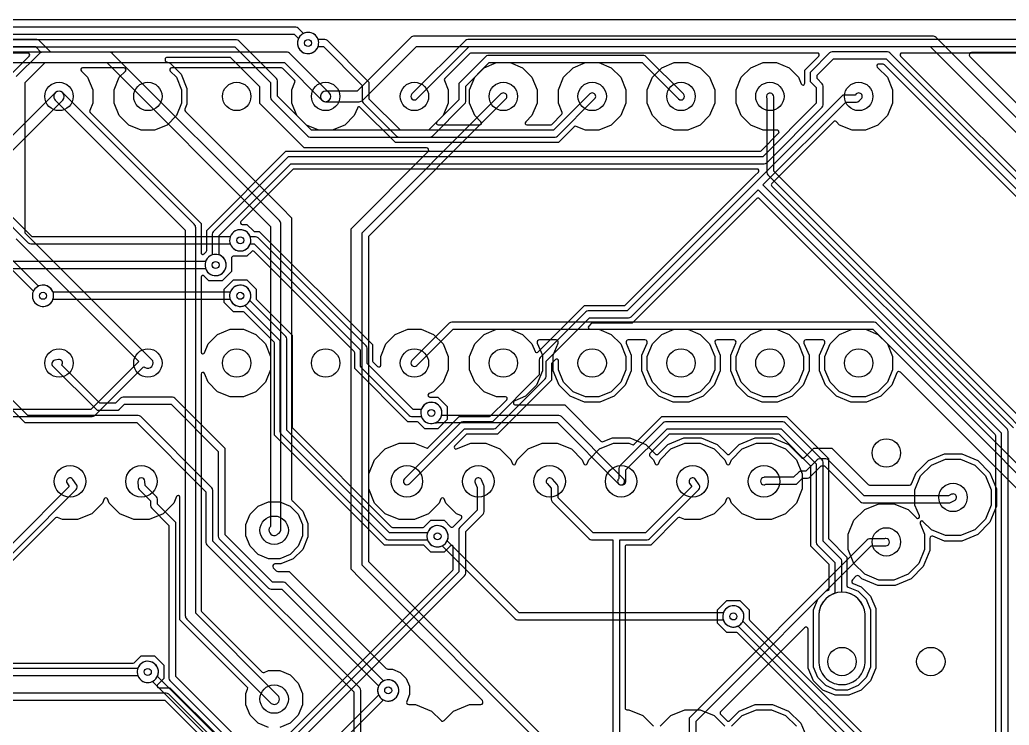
# Model space of a CAD drawing. Header units: millimetres. Extents: x 0 to 70, y 0 to 50.
# Drawn here: x 27.53 to 55.81, y 29.84 to 50 of the extents above; entities that cross this region are included whole.
import ezdxf

# ---------------------------------------------------------------- set-up
doc = ezdxf.new("R2010")
doc.units = ezdxf.units.MM

msp = doc.modelspace()

# ---------------------------------------------------------------- linework, layer by layer
at = {"layer": '16_copper'}
for points in [[(42.832, 46.646, 0.180079), (42.896, 46.674), (43.961, 47.739, 1), (43.819, 47.881), (42.783, 46.845), (38.41, 46.845), (37.519, 47.736), (37.519, 48.167, 0.198912), (37.49, 48.238), (36.321, 49.407, 0.198912), (36.25, 49.436), (36.055, 49.436, 0.951018), (35.473, 49.265), (35.488, 49.22, 0.688872), (36.055, 49.236), (36.209, 49.236), (37.319, 48.126), (37.319, 47.694, 0.198912), (37.348, 47.624), (38.298, 46.674, 0.198912), (38.369, 46.645), (42.825, 46.645)], [(32.768, 43.295, 0.16181), (32.797, 43.309), (32.858, 43.37, 0.198901), (32.873, 43.406), (32.873, 43.978), (35.135, 46.241), (48.682, 46.241, 0.198912), (48.718, 46.255), (49.229, 46.767, 0.617509), (49.162, 46.845), (48.778, 46.845), (48.423, 46.992), (48.152, 47.263), (48.005, 47.618), (48.005, 48.002), (48.152, 48.357), (48.423, 48.628), (48.778, 48.775), (49.162, 48.775), (49.517, 48.628), (49.788, 48.357), (49.867, 48.167, 0.820681), (49.965, 48.186), (49.965, 48.56), (50.369, 48.964, 0.668179), (50.333, 49.051), (40.429, 49.051, 0.198912), (40.393, 49.036), (39.677, 48.32, 0.303346), (39.666, 48.265), (39.775, 48.002), (39.775, 47.618), (39.628, 47.263), (39.449, 47.084, 0.668179), (39.485, 46.997), (40.675, 46.997, 0.668179), (40.711, 47.084), (40.532, 47.263), (40.385, 47.618), (40.385, 48.002), (40.532, 48.357), (40.803, 48.628), (41.158, 48.775), (41.542, 48.775), (41.897, 48.628), (42.168, 48.357), (42.315, 48.002), (42.315, 47.618), (42.168, 47.263), (41.989, 47.084, 0.668179), (42.025, 46.997), (42.699, 46.997, 0.198912), (42.735, 47.012), (43.023, 47.3, 0.303346), (43.034, 47.355), (42.925, 47.618), (42.925, 48.002), (43.072, 48.357), (43.343, 48.628), (43.698, 48.775), (44.082, 48.775), (44.437, 48.628), (44.708, 48.357), (44.855, 48.002), (44.855, 47.618), (44.708, 47.263), (44.437, 46.992), (44.082, 46.845), (43.698, 46.845), (43.435, 46.954, 0.303346), (43.38, 46.943), (43.092, 46.655), (42.929, 46.492), (38.264, 46.492), (37.261, 47.496, 0.534512), (37.178, 47.479), (37.088, 47.263), (36.817, 46.992), (36.462, 46.845), (36.078, 46.845), (35.723, 46.992), (35.452, 47.263), (35.305, 47.618), (35.305, 48.002), (35.393, 48.215, 0.303346), (35.382, 48.27), (35.044, 48.608, 0.198912), (35.008, 48.623), (31.865, 48.623, 0.668179), (31.829, 48.536), (32.008, 48.357), (32.155, 48.002), (32.155, 47.618), (32.008, 47.263), (31.737, 46.992), (31.382, 46.845), (30.998, 46.845), (30.643, 46.992), (30.372, 47.263), (30.225, 47.618), (30.225, 48.002), (30.372, 48.357), (30.551, 48.536, 0.668179), (30.515, 48.623), (29.325, 48.623, 0.668179), (29.289, 48.536), (29.468, 48.357), (29.615, 48.002), (29.615, 47.618), (29.527, 47.405, 0.303346), (29.538, 47.35), (32.518, 44.369), (32.71, 44.177), (32.71, 43.344), (32.712, 43.338), (32.712, 43.331), (32.713, 43.329), (32.713, 43.327), (32.717, 43.321), (32.72, 43.315), (32.721, 43.314), (32.722, 43.312), (32.728, 43.307), (32.732, 43.303), (32.734, 43.302), (32.736, 43.3), (32.742, 43.298), (32.749, 43.295), (32.751, 43.295), (32.753, 43.294), (32.76, 43.294), (32.766, 43.294)], [(34.835, 30.441, 0.586091), (34.906, 30.693), (32.558, 33.041), (32.558, 44.052, 0.198912), (32.514, 44.158), (28.756, 47.916, 1), (28.544, 47.704), (32.258, 43.99), (32.258, 32.979, 0.198912), (32.302, 32.873), (34.694, 30.481), (34.718, 30.462), (34.745, 30.448), (34.774, 30.439), (34.805, 30.437)], [(39.364, 38.468, 1), (39.222, 39.06), (39.176, 39.045, 0.213686), (39.006, 38.864), (38.771, 38.864), (37.454, 40.181), (37.454, 40.612, 0.198912), (37.425, 40.683), (34.34, 43.768, 0.198912), (34.269, 43.798), (34.117, 43.798, 0.951018), (33.535, 43.627), (33.549, 43.581, 0.688872), (34.117, 43.598), (34.227, 43.598), (37.254, 40.571), (37.254, 40.139, 0.198912), (37.284, 40.068), (38.659, 38.693, 0.198912), (38.73, 38.664), (39.006, 38.664), (39.012, 38.648), (39.033, 38.605), (39.061, 38.566), (39.095, 38.533), (39.134, 38.505), (39.176, 38.483), (39.222, 38.468), (39.269, 38.461), (39.316, 38.461)], [(39.54, 34.944, 1), (39.398, 35.536), (39.352, 35.521, 0.213686), (39.182, 35.34), (38.101, 35.34), (35.164, 38.277), (35.164, 40.878, 0.198912), (35.135, 40.949), (34.104, 41.98, 0.951017), (33.571, 42.271), (33.549, 42.228, 0.688871), (33.962, 41.839), (34.964, 40.837), (34.964, 38.235, 0.198912), (34.993, 38.165), (37.988, 35.169, 0.198912), (38.059, 35.14), (39.182, 35.14), (39.188, 35.124), (39.209, 35.081), (39.238, 35.042), (39.271, 35.009), (39.31, 34.981), (39.352, 34.959), (39.398, 34.944), (39.445, 34.937), (39.493, 34.937)], [(51.127, 31.006, 0.357805), (51.69, 31.628), (51.69, 33.013, 0.403513), (51.022, 33.641), (51.022, 34.535, 0.198912), (50.993, 34.606), (50.493, 35.105), (50.493, 37.354, 0.198912), (50.464, 37.425), (49.407, 38.482, 0.198912), (49.336, 38.512), (45.988, 38.512, 0.198912), (45.917, 38.482), (44.684, 37.249, 0.198912), (44.655, 37.178), (44.655, 36.887), (44.639, 36.872), (44.626, 36.851, 0.468085), (44.694, 36.713), (44.719, 36.71, 0.505529), (44.855, 36.826), (44.855, 37.137), (46.03, 38.312), (49.295, 38.312), (50.293, 37.313), (50.293, 35.064, 0.198912), (50.322, 34.993), (50.822, 34.494), (50.822, 33.608, 0.309634), (50.37, 33.013), (50.37, 31.628), (50.376, 31.563), (50.389, 31.499), (50.407, 31.437), (50.432, 31.377), (50.463, 31.32), (50.499, 31.266), (50.54, 31.216), (50.586, 31.17), (50.636, 31.129), (50.69, 31.093), (50.747, 31.062), (50.807, 31.037), (50.869, 31.019), (50.933, 31.006), (50.998, 31), (51.062, 31)], [(52.083, 33.988), (51.681, 34.154), (51.374, 34.461), (51.208, 34.863), (51.208, 35.297), (51.374, 35.699), (51.681, 36.006), (52.083, 36.172), (52.517, 36.172), (52.919, 36.006), (53.159, 35.765, 0.820677), (53.242, 35.821), (53.113, 36.133), (53.113, 36.567), (53.279, 36.969), (53.586, 37.276), (53.988, 37.442), (54.422, 37.442), (54.824, 37.276), (55.131, 36.969), (55.297, 36.567), (55.297, 36.133), (55.131, 35.731), (54.824, 35.424), (54.422, 35.258), (53.988, 35.258), (53.586, 35.424), (53.346, 35.665, 0.820677), (53.263, 35.609), (53.392, 35.297), (53.392, 34.863), (53.226, 34.461), (52.919, 34.154), (52.517, 33.988)], [(53.283, 27.72, 1), (53.141, 28.312), (53.096, 28.297, 0.198914), (52.931, 28.132), (52.926, 28.116), (52.901, 28.116), (48.2, 32.818, 0.951017), (47.667, 33.108), (47.645, 33.066, 0.688871), (48.058, 32.676), (52.789, 27.945, 0.356378), (52.926, 27.916), (52.931, 27.899), (52.953, 27.857), (52.981, 27.818), (53.015, 27.785), (53.053, 27.756), (53.096, 27.735), (53.141, 27.72), (53.189, 27.713), (53.236, 27.713)]]:
    msp.add_lwpolyline(points, format="xyb", close=True, dxfattribs=at)
for points in [[(26.471, 38.664), (29.602, 38.664, 0.198912), (29.672, 38.693), (31.056, 40.077), (31.088, 40.08), (31.108, 40.065, 0.902775), (31.296, 40.296), (27.685, 43.907), (27.685, 48.21), (28.25, 48.775), (35.093, 48.775), (36.164, 47.704, 1), (36.376, 47.916), (35.261, 49.031, 0.198912), (35.155, 49.075), (28.418, 49.075), (28.087, 49.407, 0.198912), (28.016, 49.436), (10.653, 49.436, 0.198912)], [(10.694, 49.236), (27.974, 49.236), (28.142, 49.068, 0.11958), (28.082, 49.031), (27.429, 48.378, 0.198912)], [(54.366, 9.646), (64.002, 19.282), (66.095, 19.282, 0.198912), (66.166, 19.311), (68.371, 21.516, 0.198912), (68.4, 21.587), (68.4, 47.538, 0.198912), (68.371, 47.609), (66.573, 49.407, 0.198912), (66.502, 49.436), (40.336, 49.436, 0.198912), (40.265, 49.407), (38.739, 47.881, 1), (38.881, 47.739), (40.377, 49.236), (66.461, 49.236), (68.2, 47.497), (68.2, 21.628), (66.054, 19.482), (63.961, 19.482, 0.198912), (63.89, 19.453), (54.254, 9.816)], [(27.232, 48.397), (27.799, 48.964, 0.668179), (27.763, 49.051), (10.745, 49.051, 0.198912)], [(57.16, 44.297), (52.402, 49.054, 0.198912), (52.331, 49.084), (50.746, 49.084, 0.198912), (50.675, 49.054), (50.146, 48.526, 0.198912), (50.117, 48.455), (50.117, 48.279, 0.198912), (50.146, 48.208), (50.293, 48.061), (50.293, 47.615), (48.766, 46.088), (35.24, 46.088, 0.198912), (35.169, 46.059), (33.055, 43.945, 0.198912), (33.026, 43.874), (33.026, 43.279, 0.951018), (33.197, 42.697), (33.242, 42.712, 0.688872), (33.226, 43.279), (33.226, 43.832), (35.281, 45.888), (48.807, 45.888, 0.198912), (48.878, 45.917), (50.464, 47.503, 0.198912), (50.493, 47.574), (50.493, 48.103, 0.198912), (50.464, 48.173), (50.317, 48.32), (50.317, 48.414), (50.787, 48.884), (52.29, 48.884), (56.989, 44.185)], [(65, 49.051), (52.744, 49.051, 0.668179), (52.708, 48.964), (57.341, 44.331)], [(56.822, 44.137), (52.242, 48.716, 0.198912), (52.206, 48.731), (52.064, 48.731, 0.613623), (52.057, 48.628), (52.328, 48.357), (52.475, 48.002), (52.475, 47.618), (52.328, 47.263), (52.057, 46.992), (51.702, 46.845), (51.318, 46.845), (50.963, 46.992), (50.866, 47.089, 0.414214), (50.794, 47.089), (49.024, 45.319, 0.414214), (49.024, 45.247), (55.932, 38.34)], [(55.779, 29.425), (55.779, 38.235, 0.198912), (55.75, 38.306), (48.773, 45.283), (51.139, 47.65), (51.45, 47.65, 0.199349), (51.521, 47.68), (51.581, 47.739, 1), (51.439, 47.881), (51.409, 47.85), (51.098, 47.85, 0.198912), (51.027, 47.821), (44.89, 41.683), (43.777, 41.683, 0.198912), (43.706, 41.654), (42.405, 40.353, 0.198912), (42.376, 40.282), (42.376, 39.851), (41.037, 38.512), (40.195, 38.512, 0.198912), (40.125, 38.482), (38.523, 36.881, 1), (38.665, 36.739), (40.237, 38.312), (41.078, 38.312, 0.198912), (41.149, 38.341), (42.547, 39.739, 0.198912), (42.576, 39.809), (42.576, 40.241), (43.818, 41.483), (44.931, 41.483, 0.198912), (45.002, 41.512), (48.631, 45.142), (55.579, 38.194), (55.579, 29.467)], [(35.15, 29.516), (39.906, 34.272, 0.198912), (39.921, 34.308), (39.921, 34.925, 0.668179), (39.834, 34.961), (39.658, 34.784), (39.28, 34.784), (39.092, 34.973, 0.198912), (39.056, 34.988), (37.955, 34.988), (34.811, 38.131), (34.811, 40.753, 0.198912), (34.797, 40.789), (33.944, 41.641, 0.198912), (33.908, 41.656), (33.642, 41.656), (33.375, 41.923), (33.375, 42.301), (33.642, 42.567), (34.019, 42.567), (34.286, 42.301), (34.286, 42.034, 0.198912), (34.301, 41.998), (35.153, 41.146), (35.153, 41.146), (35.316, 40.983), (35.316, 38.361, 0.198912), (35.331, 38.325), (38.149, 35.507, 0.198912), (38.185, 35.492), (39.056, 35.492, 0.198912), (39.092, 35.507), (39.28, 35.696), (39.658, 35.696), (39.841, 35.512, 0.414214), (39.913, 35.512), (40.084, 35.683), (40.084, 35.683), (40.152, 35.752, 0.534526), (40.136, 35.835), (40.016, 35.884), (39.709, 36.191), (39.661, 36.307, 0.668182), (39.568, 36.307), (39.52, 36.191), (39.213, 35.884), (38.811, 35.718), (38.377, 35.718), (37.975, 35.884), (37.668, 36.191), (37.502, 36.593), (37.502, 37.027), (37.668, 37.429), (37.975, 37.736), (38.377, 37.902), (38.811, 37.902), (39.146, 37.763, 0.303346), (39.201, 37.774), (40.091, 38.664), (40.952, 38.664, 0.198912), (40.988, 38.679), (41.448, 39.138, 0.668179), (41.412, 39.225), (41.158, 39.225), (40.803, 39.372), (40.532, 39.643), (40.385, 39.998), (40.385, 40.382), (40.532, 40.737), (40.803, 41.008), (41.158, 41.155), (41.542, 41.155), (41.897, 41.008), (42.168, 40.737), (42.258, 40.521, 0.534512), (42.341, 40.504), (43.509, 41.673), (43.672, 41.836), (44.805, 41.836, 0.198912), (44.841, 41.85), (48.542, 45.551), (48.64, 45.649, 0.668179), (48.604, 45.736), (35.366, 45.736, 0.198912), (35.33, 45.721), (33.849, 44.24, 0.668179), (33.885, 44.153), (34.019, 44.153), (34.207, 43.965, 0.198912), (34.243, 43.95), (34.373, 43.95), (37.607, 40.717), (37.607, 40.265, 0.198912), (37.622, 40.229), (37.758, 40.092, 0.668179), (37.845, 40.128), (37.845, 40.382), (37.992, 40.737), (38.263, 41.008), (38.618, 41.155), (39.002, 41.155), (39.357, 41.008), (39.628, 40.737), (39.775, 40.382), (39.775, 39.998), (39.628, 39.643), (39.357, 39.372), (39.225, 39.317, 0.820681), (39.245, 39.22), (39.481, 39.22), (39.748, 38.953), (39.748, 38.575), (39.481, 38.308), (39.104, 38.308), (38.916, 38.497, 0.198912), (38.88, 38.512), (38.625, 38.512), (37.102, 40.035), (37.102, 40.486, 0.198912), (37.087, 40.522), (34.229, 43.38, 0.414214), (34.157, 43.38), (34.019, 43.242), (33.632, 43.242, 0.414214), (33.581, 43.191), (33.581, 42.804), (33.314, 42.537), (32.937, 42.537), (32.797, 42.677, 0.668179), (32.71, 42.641), (32.71, 40.506, 0.820681), (32.808, 40.486), (32.912, 40.737), (33.183, 41.008), (33.538, 41.155), (33.922, 41.155), (34.277, 41.008), (34.548, 40.737), (34.695, 40.382), (34.695, 39.998), (34.548, 39.643), (34.277, 39.372), (33.922, 39.225), (33.538, 39.225), (33.183, 39.372), (32.912, 39.643), (32.808, 39.894, 0.820681), (32.71, 39.874), (32.71, 33.125, 0.198912), (32.725, 33.089), (34.456, 31.358, 0.303352), (34.512, 31.347), (34.638, 31.4), (34.962, 31.4), (35.26, 31.276), (35.489, 31.047), (35.613, 30.749), (35.613, 30.425), (35.489, 30.127), (35.26, 29.898), (34.962, 29.774)], [(55.427, 29.551), (55.427, 38.11, 0.198912), (55.412, 38.146), (48.667, 44.891, 0.414214), (48.595, 44.891), (45.036, 41.331), (43.902, 41.331, 0.198901), (43.866, 41.316), (43.792, 41.242, 0.668194), (43.828, 41.155), (44.082, 41.155), (44.437, 41.008), (44.708, 40.737), (44.855, 40.382), (44.855, 39.998), (44.708, 39.643), (44.437, 39.372), (44.082, 39.225), (43.698, 39.225), (43.343, 39.372), (43.072, 39.643), (42.925, 39.998), (42.925, 40.252, 0.668179), (42.838, 40.288), (42.743, 40.193, 0.198912), (42.728, 40.157), (42.728, 39.705), (41.183, 38.159), (40.321, 38.159, 0.198912), (40.285, 38.144), (39.959, 37.818, 0.820677), (40.014, 37.735), (40.418, 37.902), (40.852, 37.902), (41.254, 37.736), (41.561, 37.429), (41.609, 37.313, 0.668182), (41.703, 37.313), (41.75, 37.429), (42.058, 37.736), (42.459, 37.902), (42.894, 37.902), (43.295, 37.736), (43.602, 37.429), (43.65, 37.313, 0.668182), (43.744, 37.313), (43.792, 37.429), (44.099, 37.736), (44.5, 37.902), (44.935, 37.902), (45.036, 37.86, 0.303346), (45.091, 37.871), (45.884, 38.664), (49.441, 38.664), (50.646, 37.459), (50.646, 35.189, 0.198912), (50.66, 35.153), (51.174, 34.64), (51.174, 33.835, 0.303348), (51.206, 33.788), (51.49, 33.67), (51.719, 33.441), (51.843, 33.142), (51.843, 31.498), (51.719, 31.2), (51.49, 30.971), (51.192, 30.847), (50.868, 30.847), (50.57, 30.971), (50.341, 31.2), (50.217, 31.498), (50.217, 33.142), (50.341, 33.441), (50.57, 33.67), (50.638, 33.698, 0.303348), (50.669, 33.745), (50.669, 34.41, 0.198912), (50.655, 34.446), (50.141, 34.959), (50.141, 37.229, 0.198912), (50.126, 37.265), (49.246, 38.144, 0.198912), (49.21, 38.159), (46.114, 38.159, 0.198912), (46.078, 38.144), (45.539, 37.605, 0.414214), (45.539, 37.533), (45.644, 37.429), (45.691, 37.313, 0.668182), (45.785, 37.313), (45.833, 37.429), (46.14, 37.736), (46.542, 37.902), (46.976, 37.902), (47.378, 37.736), (47.685, 37.429), (47.733, 37.313, 0.668182), (47.826, 37.313), (47.874, 37.429), (48.181, 37.736), (48.583, 37.902), (49.017, 37.902), (49.419, 37.736), (49.726, 37.429), (49.892, 37.027), (49.892, 36.593), (49.726, 36.191), (49.419, 35.884), (49.017, 35.718), (48.583, 35.718), (48.181, 35.884), (47.874, 36.191), (47.826, 36.307, 0.668182), (47.733, 36.307), (47.685, 36.191), (47.378, 35.884), (46.976, 35.718), (46.542, 35.718), (46.398, 35.777, 0.303346), (46.343, 35.766), (45.564, 34.988), (44.882, 34.988, 0.414214), (44.831, 34.937), (44.831, 30.333, 0.414214), (44.882, 30.282), (44.935, 30.282), (45.336, 30.116), (45.644, 29.809)], [(25.86, 44.302), (27.919, 42.244), (27.911, 42.228), (27.896, 42.183), (27.889, 42.136), (27.889, 42.088), (27.896, 42.041), (27.911, 41.995), (27.933, 41.953), (27.961, 41.914), (27.994, 41.881), (28.033, 41.852), (28.076, 41.831), (28.121, 41.816), (28.168, 41.809), (28.216, 41.809), (28.263, 41.816, 1), (28.121, 42.408), (28.076, 42.393), (28.06, 42.385), (25.972, 44.473, 0.198912)], [(27.429, 43.739), (30.932, 40.236), (29.56, 38.864), (26.43, 38.864, 0.198912)], [(25.972, 33.407), (29.144, 36.579, 0.358853), (29.156, 36.705), (29.048, 36.866, 1), (28.882, 36.754), (28.944, 36.662), (25.86, 33.578)], [(35.311, 29.178), (40.244, 34.112, 0.198912), (40.274, 34.183), (40.274, 35.375), (40.773, 35.874, 0.198912), (40.802, 35.945), (40.802, 36.65, 0.099345), (40.794, 36.688), (40.727, 36.849, 1), (40.543, 36.771), (40.602, 36.63), (40.602, 35.986), (40.103, 35.487, 0.198912), (40.074, 35.416), (40.074, 34.224), (35.199, 29.349)], [(44.679, 29.315), (44.679, 35.14), (45.46, 35.14, 0.198912), (45.53, 35.169), (46.94, 36.579, 0.361641), (46.952, 36.706), (46.841, 36.867, 1), (46.676, 36.753), (46.74, 36.661), (45.418, 35.34), (43.915, 35.34), (42.917, 36.339), (42.917, 36.65, 0.18156), (42.892, 36.715), (42.752, 36.876, 1), (42.601, 36.744), (42.717, 36.612), (42.717, 36.297, 0.198912), (42.746, 36.226), (43.803, 35.169, 0.198912), (43.874, 35.14), (44.479, 35.14), (44.479, 29.249, 0.197087)], [(34.638, 29.774), (34.34, 29.898), (34.111, 30.127), (33.987, 30.425), (33.987, 30.749), (34.04, 30.875, 0.303352), (34.029, 30.931), (32.106, 32.854), (32.106, 36.355, 0.820681), (32.008, 36.374), (31.932, 36.191), (31.625, 35.884), (31.223, 35.718), (30.789, 35.718), (30.388, 35.884), (30.08, 36.191), (30.033, 36.307, 0.668182), (29.939, 36.307), (29.891, 36.191), (29.584, 35.884), (29.182, 35.718), (28.748, 35.718), (28.603, 35.778, 0.303346), (28.547, 35.767), (26.006, 33.226)], [(52.593, 27.926), (48.04, 32.479, 0.198912), (48.004, 32.494), (47.738, 32.494), (47.471, 32.761), (47.471, 33.138), (47.738, 33.405), (48.115, 33.405), (48.382, 33.138), (48.382, 32.872, 0.198912), (48.397, 32.836), (52.857, 28.376, 0.414214)], [(20.158, 31.616), (30.774, 31.616, 0.198912), (30.81, 31.631), (30.999, 31.819), (31.376, 31.819), (31.643, 31.552), (31.643, 31.175), (31.466, 30.998, 0.668179), (31.502, 30.911), (31.821, 30.911), (33.215, 29.516, 0.198912)], [(20.304, 31.264), (30.901, 31.264, 0.951018), (31.483, 31.435), (31.468, 31.48, 0.688872), (30.901, 31.464), (20.263, 31.464, 0.198912)], [(34.43, 27.064), (37.927, 30.562, 0.951017), (38.218, 31.094), (38.176, 31.116, 0.688871), (37.786, 30.703), (34.318, 27.235)], [(33.167, 29.349), (31.787, 30.73, 0.198912), (31.716, 30.759), (20.087, 30.759, 0.198912)], [(20.128, 30.559), (31.675, 30.559), (33.055, 29.178, 0.198912)]]:
    msp.add_lwpolyline(points, format="xyb", dxfattribs=at)
for points in [[(46.238, 46.845), (45.883, 46.992), (45.612, 47.263), (45.465, 47.618), (45.465, 48.002), (45.612, 48.357), (45.883, 48.628), (46.238, 48.775), (46.622, 48.775), (46.977, 48.628), (47.248, 48.357), (47.395, 48.002), (47.395, 47.618), (47.248, 47.263), (46.977, 46.992), (46.622, 46.845)], [(46.238, 39.225), (45.883, 39.372), (45.612, 39.643), (45.465, 39.998), (45.465, 40.382), (45.612, 40.737), (45.883, 41.008), (46.238, 41.155), (46.622, 41.155), (46.977, 41.008), (47.248, 40.737), (47.395, 40.382), (47.395, 39.998), (47.248, 39.643), (46.977, 39.372), (46.622, 39.225)], [(48.778, 39.225), (48.423, 39.372), (48.152, 39.643), (48.005, 39.998), (48.005, 40.382), (48.152, 40.737), (48.423, 41.008), (48.778, 41.155), (49.162, 41.155), (49.517, 41.008), (49.788, 40.737), (49.935, 40.382), (49.935, 39.998), (49.788, 39.643), (49.517, 39.372), (49.162, 39.225)], [(51.318, 39.225), (50.963, 39.372), (50.692, 39.643), (50.545, 39.998), (50.545, 40.382), (50.692, 40.737), (50.963, 41.008), (51.318, 41.155), (51.702, 41.155), (52.057, 41.008), (52.328, 40.737), (52.475, 40.382), (52.475, 39.998), (52.328, 39.643), (52.057, 39.372), (51.702, 39.225)], [(34.638, 34.6), (34.34, 34.724), (34.111, 34.953), (33.987, 35.251), (33.987, 35.575), (34.111, 35.873), (34.34, 36.102), (34.638, 36.226), (34.962, 36.226), (35.26, 36.102), (35.489, 35.873), (35.613, 35.575), (35.613, 35.251), (35.489, 34.953), (35.26, 34.724), (34.962, 34.6)]]:
    msp.add_lwpolyline(points, close=True, dxfattribs=at)
for points in [[(45.833, 29.809), (46.14, 30.116), (46.542, 30.282), (46.976, 30.282), (47.378, 30.116), (47.685, 29.809)], [(47.874, 29.809), (48.181, 30.116), (48.583, 30.282), (49.017, 30.282), (49.419, 30.116), (49.726, 29.809)]]:
    msp.add_lwpolyline(points, dxfattribs=at)
at = {"layer": '1_copper'}
for points in [[(14.52, 49.588), (35.375, 49.588), (35.495, 49.468, 0.951017), (36.028, 49.177), (36.05, 49.22, 0.688871), (35.637, 49.609), (35.487, 49.759, 0.198912), (35.416, 49.788), (14.479, 49.788, 0.198912)], [(65.606, 37.606), (53.72, 49.492, 0.198912), (53.614, 49.536), (38.809, 49.536, 0.198912), (38.703, 49.492), (37.171, 47.96), (36.27, 47.96, 0.86781), (36.228, 47.666), (36.27, 47.66), (37.233, 47.66, 0.198912), (37.339, 47.704), (38.871, 49.236), (53.552, 49.236), (65.35, 37.438)], [(15.575, 49.228), (33.677, 49.228), (34.695, 48.21), (34.695, 47.778, 0.198912), (34.724, 47.708), (35.758, 46.674, 0.198912), (35.829, 46.645), (39.251, 46.645, 0.198912), (39.322, 46.674), (40.244, 47.596, 0.198912), (40.274, 47.667), (40.274, 48.099), (40.95, 48.775), (45.323, 48.775), (46.359, 47.739, 1), (46.501, 47.881), (45.436, 48.946, 0.198912), (45.365, 48.975), (40.909, 48.975, 0.198912), (40.838, 48.946), (40.103, 48.211, 0.198912), (40.074, 48.14), (40.074, 47.709), (39.21, 46.845), (35.87, 46.845), (34.895, 47.82), (34.895, 48.251, 0.198912), (34.866, 48.322), (33.79, 49.398, 0.198912), (33.719, 49.428), (15.533, 49.428, 0.198912)], [(65, 49.064), (54.733, 49.064, 0.668179), (54.688, 48.955), (65.955, 37.688)], [(42.744, 29.264), (37.502, 34.506), (37.502, 43.82), (41.421, 47.739, 1), (41.279, 47.881), (37.331, 43.932, 0.198912), (37.302, 43.862), (37.302, 34.465, 0.198912), (37.331, 34.394), (42.606, 29.119, 0.022524)], [(53.823, 12.968), (63.136, 22.281, 0.198912), (63.165, 22.352), (63.165, 31.555, 0.198912), (63.136, 31.625), (49.084, 45.677), (49.084, 47.796, 0.900316), (48.871, 47.82), (48.871, 47.796, 0.082789), (48.884, 47.761), (48.884, 45.636, 0.198912), (48.913, 45.565), (62.965, 31.513), (62.965, 22.393), (53.71, 13.139)], [(26.824, 42.893), (32.839, 42.893, 0.951018), (33.421, 43.064), (33.407, 43.109, 0.688872), (32.839, 43.093), (26.782, 43.093, 0.198912)], [(59.132, 33.502), (52.706, 39.928, 0.534512), (52.603, 39.907), (52.457, 39.557), (52.143, 39.243), (51.732, 39.072), (51.288, 39.072), (50.877, 39.243), (50.563, 39.557), (50.392, 39.968), (50.392, 40.412), (50.538, 40.763, 0.534511), (50.479, 40.85), (50.001, 40.85, 0.534511), (49.942, 40.763), (50.088, 40.412), (50.088, 39.968), (49.917, 39.557), (49.603, 39.243), (49.192, 39.072), (48.748, 39.072), (48.337, 39.243), (48.023, 39.557), (47.852, 39.968), (47.852, 40.412), (47.998, 40.763, 0.534511), (47.939, 40.85), (47.461, 40.85, 0.534511), (47.402, 40.763), (47.548, 40.412), (47.548, 39.968), (47.377, 39.557), (47.063, 39.243), (46.652, 39.072), (46.208, 39.072), (45.797, 39.243), (45.483, 39.557), (45.312, 39.968), (45.312, 40.412), (45.458, 40.763, 0.534511), (45.399, 40.85), (44.921, 40.85, 0.534511), (44.862, 40.763), (45.008, 40.412), (45.008, 39.968), (44.837, 39.557), (44.523, 39.243), (44.112, 39.072), (43.668, 39.072), (43.257, 39.243), (42.943, 39.557), (42.772, 39.968), (42.772, 40.412), (42.918, 40.763, 0.534511), (42.859, 40.85), (42.381, 40.85, 0.534511), (42.322, 40.763), (42.468, 40.412), (42.468, 39.968), (42.297, 39.557), (41.983, 39.243), (41.675, 39.115, 0.820679), (41.699, 38.993), (43.107, 38.993), (44.14, 37.96, 0.303346), (44.209, 37.946), (44.47, 38.055), (44.965, 38.055), (45.423, 37.865), (45.693, 37.594, 0.414438), (45.783, 37.594), (46.054, 37.865), (46.511, 38.055), (47.006, 38.055), (47.464, 37.865), (47.735, 37.594, 0.414438), (47.824, 37.594), (48.095, 37.865), (48.553, 38.055), (49.048, 38.055), (49.505, 37.865), (49.855, 37.515, 0.542208), (49.959, 37.493), (50.226, 37.759), (50.737, 37.759), (51.776, 36.721, 0.198912), (51.821, 36.702), (52.961, 36.702, 0.303347), (53.02, 36.741), (53.15, 37.055), (53.5, 37.405), (53.957, 37.595), (54.453, 37.595), (54.91, 37.405), (55.26, 37.055), (55.45, 36.598), (55.45, 36.102), (55.26, 35.645), (54.91, 35.295), (54.453, 35.105), (53.957, 35.105), (53.632, 35.24, 0.534511), (53.545, 35.181), (53.545, 34.832), (53.355, 34.375), (53.005, 34.025), (52.548, 33.835), (52.052, 33.835), (51.595, 34.025), (51.52, 34.1, 0.414214), (51.43, 34.1), (51.328, 33.997, 0.534523), (51.349, 33.894), (51.577, 33.799), (51.848, 33.528), (51.995, 33.173), (51.995, 31.468), (51.848, 31.113), (51.577, 30.842), (51.222, 30.695), (50.838, 30.695), (50.483, 30.842), (50.212, 31.113), (50.065, 31.468), (50.065, 32.581, 0.668179), (49.956, 32.626), (47.565, 30.234, 0.414438), (47.565, 30.144), (47.735, 29.974, 0.414438), (47.824, 29.974), (48.095, 30.245), (48.553, 30.435), (49.048, 30.435), (49.505, 30.245), (49.855, 29.895), (50.045, 29.438)], [(37.278, 27.069), (37.278, 30.835, 0.198912), (37.249, 30.906), (33.049, 35.105), (33.049, 36.553, 0.198912), (33.02, 36.624), (30.985, 38.659, 0.198912), (30.914, 38.688), (27.754, 38.688), (26.181, 40.261, 1)], [(26.039, 40.119), (27.641, 38.517, 0.198912), (27.712, 38.488), (30.873, 38.488), (32.849, 36.511), (32.849, 35.064, 0.198912), (32.879, 34.993), (37.078, 30.794), (37.078, 27.069)], [(37.924, 25.297), (31.992, 31.229), (31.992, 35.592, 0.198912), (31.963, 35.663), (31.464, 36.162), (31.464, 36.297, 0.198912), (31.434, 36.368), (31.11, 36.692), (31.106, 36.813, 1), (30.906, 36.807), (30.911, 36.646, 0.190834), (30.94, 36.579), (31.264, 36.256), (31.264, 36.121, 0.198912), (31.293, 36.05), (31.792, 35.551), (31.792, 31.187, 0.198912), (31.821, 31.117), (37.812, 25.126, 0.198912)], [(46.558, 16.134), (31.461, 31.232, 0.951017), (30.928, 31.523), (30.906, 31.48, 0.688871), (31.319, 31.09), (46.446, 15.963, 0.198912)]]:
    msp.add_lwpolyline(points, format="xyb", dxfattribs=at)
for points in [[(30.175, 49.036, 0.186674), (30.075, 49.075), (16.655, 49.075, 0.198912), (16.549, 49.031), (15.394, 47.876, 1), (15.606, 47.664), (16.717, 48.775), (30.013, 48.775), (34.695, 44.093), (34.695, 35.52, 0.044517), (34.675, 35.495), (34.661, 35.468, 0.702853), (34.872, 35.282), (34.906, 35.307, 0.30603), (34.995, 35.458), (34.995, 44.155, 0.198912), (34.951, 44.261), (30.181, 49.031)], [(39.618, 29.957, 0.182899), (39.659, 29.974), (39.93, 30.245), (40.388, 30.435), (40.706, 30.435, 0.668179), (40.751, 30.543), (37.253, 34.041), (36.997, 34.297), (36.997, 44.029), (39.199, 46.232, 0.668179), (39.154, 46.34), (35.661, 46.34), (34.39, 47.611), (34.39, 48.057, 0.198912), (34.372, 48.102), (33.57, 48.904, 0.198912), (33.525, 48.923), (31.743, 48.923, 0.820679), (31.719, 48.801), (31.823, 48.757), (32.137, 48.443), (32.308, 48.032), (32.308, 47.588), (32.25, 47.449, 0.303346), (32.264, 47.379), (35.015, 44.628), (35.3, 44.343), (35.3, 36.293, 0.276191), (35.347, 36.231), (35.618, 35.96), (35.765, 35.605), (35.765, 35.221), (35.618, 34.866), (35.347, 34.595), (34.992, 34.448), (34.82, 34.448, 0.668191), (34.775, 34.339), (34.86, 34.254, 0.198903), (34.905, 34.235), (35.231, 34.235), (38.005, 31.462, 0.198912), (38.05, 31.443), (38.18, 31.443), (38.404, 31.35), (38.575, 31.179), (38.667, 30.956), (38.667, 30.714), (38.588, 30.522, 0.534511), (38.646, 30.435), (38.841, 30.435), (39.299, 30.245), (39.57, 29.974), (39.57, 29.974), (39.57, 29.974), (39.57, 29.974), (39.574, 29.971), (39.577, 29.968), (39.581, 29.966), (39.586, 29.963), (39.586, 29.963), (39.586, 29.963), (39.591, 29.961), (39.595, 29.959), (39.599, 29.958), (39.605, 29.957), (39.605, 29.957), (39.605, 29.957), (39.611, 29.957), (39.614, 29.956), (39.615, 29.956)], [(23.617, 42.621, 0.186659), (23.716, 42.664), (28.756, 47.704, 1), (28.544, 47.916), (23.548, 42.92), (15.5, 42.92, 0.86781), (15.458, 42.626), (15.5, 42.62), (23.61, 42.62)], [(33.901, 43.402, 1), (33.759, 43.993), (33.714, 43.979, 0.213686), (33.544, 43.798), (27.881, 43.798), (27.056, 44.623, 0.951017), (26.523, 44.914), (26.501, 44.871, 0.688871), (26.914, 44.482), (27.769, 43.627, 0.198912), (27.84, 43.598), (33.544, 43.598), (33.549, 43.581), (33.571, 43.539), (33.599, 43.5), (33.633, 43.466), (33.671, 43.438), (33.714, 43.417), (33.759, 43.402), (33.807, 43.394), (33.854, 43.394)], [(28.263, 41.816, 0.255116), (28.478, 42.012), (33.544, 42.012, 0.951018), (34.126, 42.183), (34.111, 42.228, 0.688872), (33.544, 42.212), (28.478, 42.212), (28.473, 42.228), (28.451, 42.271), (28.423, 42.309), (28.39, 42.343), (28.351, 42.371), (28.308, 42.393), (28.263, 42.408), (28.216, 42.415), (28.168, 42.415), (28.121, 42.408), (28.076, 42.393), (28.033, 42.371), (27.994, 42.343), (27.961, 42.309), (27.933, 42.271), (27.911, 42.228), (27.896, 42.183), (27.889, 42.136), (27.889, 42.088), (27.896, 42.041), (27.911, 41.995), (27.933, 41.953), (27.961, 41.914), (27.994, 41.881), (28.033, 41.852), (28.076, 41.831), (28.121, 41.816), (28.168, 41.809), (28.216, 41.809)], [(61.521, 22.902, 0.592973), (61.571, 23.071), (59.656, 24.986), (59.656, 33.651, 0.198912), (59.626, 33.722), (52.022, 41.326, 0.198912), (51.951, 41.355), (39.875, 41.355, 0.198912), (39.804, 41.326), (38.739, 40.261, 1), (38.881, 40.119), (39.917, 41.155), (51.91, 41.155), (59.456, 33.609), (59.456, 24.944, 0.198912), (59.485, 24.874), (61.429, 22.929), (61.449, 22.914), (61.472, 22.904), (61.497, 22.9)], [(38.13, 30.539, 1), (37.988, 31.131), (37.943, 31.116), (37.927, 31.108), (35.135, 33.901, 0.198912), (35.064, 33.93), (34.753, 33.93), (33.402, 35.281), (33.402, 37.707, 0.198912), (33.373, 37.778), (31.963, 39.187, 0.198912), (31.892, 39.216), (30.483, 39.216, 0.198912), (30.412, 39.187), (30.265, 39.04), (29.819, 39.04), (28.73, 40.13, 0.67399), (28.635, 40.289), (28.529, 40.272, 0.613834), (28.474, 40.103), (29.707, 38.869, 0.198912), (29.778, 38.84), (30.306, 38.84, 0.198912), (30.377, 38.869), (30.524, 39.016), (31.851, 39.016), (33.202, 37.665), (33.202, 35.24, 0.198912), (33.231, 35.169), (34.641, 33.76, 0.198912), (34.711, 33.73), (35.022, 33.73), (37.786, 30.967), (37.778, 30.951), (37.763, 30.906), (37.756, 30.859), (37.756, 30.811), (37.763, 30.764), (37.778, 30.719), (37.8, 30.676), (37.828, 30.637), (37.862, 30.604), (37.9, 30.576), (37.943, 30.554), (37.988, 30.539), (38.035, 30.532), (38.083, 30.532)], [(44.739, 36.712, 0.592973), (44.788, 36.881), (43.011, 38.659, 0.198912), (42.94, 38.688), (39.587, 38.688, 0.932748), (39.012, 38.88), (38.997, 38.835, 0.560028), (39.364, 38.468), (39.409, 38.483, 0.130399), (39.469, 38.488), (42.898, 38.488), (44.647, 36.739), (44.667, 36.724), (44.689, 36.714), (44.714, 36.71)], [(48.795, 36.924, 0.909327), (48.8, 36.71), (48.825, 36.713, 0.069184), (48.853, 36.726), (49.688, 36.726, 0.198912), (49.759, 36.755), (49.906, 36.902), (50.041, 36.902, 0.198912), (50.112, 36.931), (50.435, 37.254), (50.528, 37.254), (51.556, 36.226, 0.198912), (51.627, 36.197), (54.093, 36.197, 0.110927), (54.136, 36.207), (54.248, 36.26, 1), (54.162, 36.44), (54.071, 36.397), (51.668, 36.397), (50.64, 37.425, 0.198912), (50.569, 37.454), (50.393, 37.454, 0.198912), (50.322, 37.425), (49.999, 37.102), (49.865, 37.102, 0.198912), (49.794, 37.073), (49.647, 36.926), (48.807, 36.926)], [(47.997, 32.654, 1), (47.855, 33.245), (47.81, 33.23, 0.213686), (47.64, 33.049), (41.801, 33.049), (39.742, 35.108, 0.951017), (39.209, 35.399), (39.188, 35.356, 0.688871), (39.601, 34.967), (41.689, 32.879, 0.198912), (41.759, 32.849), (47.64, 32.849), (47.645, 32.833), (47.667, 32.79), (47.695, 32.752), (47.729, 32.718), (47.767, 32.69), (47.81, 32.668), (47.855, 32.654), (47.903, 32.646), (47.95, 32.646)], [(46.777, 29.092, 0.362324), (46.859, 29.19), (46.859, 29.959), (51.864, 34.964), (52.284, 34.964, 0.992619), (52.286, 35.179), (52.261, 35.172), (52.247, 35.164), (51.822, 35.164, 0.198912), (51.751, 35.135), (46.688, 30.071, 0.198912), (46.659, 30.001), (46.659, 29.19), (46.662, 29.165), (46.671, 29.142), (46.686, 29.122), (46.705, 29.106), (46.727, 29.095), (46.752, 29.09)], [(51.127, 31.006, 0.357805), (51.69, 31.628), (51.69, 33.013, 0.952079), (50.37, 33.013), (50.37, 31.628), (50.376, 31.563), (50.389, 31.499), (50.407, 31.437), (50.432, 31.377), (50.463, 31.32), (50.499, 31.266), (50.54, 31.216), (50.586, 31.17), (50.636, 31.129), (50.69, 31.093), (50.747, 31.062), (50.807, 31.037), (50.869, 31.019), (50.933, 31.006), (50.998, 31), (51.062, 31)]]:
    msp.add_lwpolyline(points, format="xyb", close=True, dxfattribs=at)
at = {"layer": 'drills_PTH'}
for centre, radius in [((28.65, 47.81), 0.406), ((31.19, 47.81), 0.406), ((33.73, 47.81), 0.406), ((36.27, 47.81), 0.406), ((38.81, 47.81), 0.406), ((41.35, 47.81), 0.406), ((43.89, 47.81), 0.406), ((46.43, 47.81), 0.406), ((48.97, 47.81), 0.406), ((51.51, 47.81), 0.406), ((28.65, 40.19), 0.406), ((31.19, 40.19), 0.406), ((33.73, 40.19), 0.406), ((36.27, 40.19), 0.406), ((38.81, 40.19), 0.406), ((41.35, 40.19), 0.406), ((43.89, 40.19), 0.406), ((46.43, 40.19), 0.406), ((48.97, 40.19), 0.406), ((51.51, 40.19), 0.406), ((52.3, 37.62), 0.406), ((28.965, 36.81), 0.45), ((31.006, 36.81), 0.45), ((38.594, 36.81), 0.45), ((40.635, 36.81), 0.45), ((42.676, 36.81), 0.45), ((44.718, 36.81), 0.45), ((46.759, 36.81), 0.45), ((48.8, 36.81), 0.45), ((54.205, 36.35), 0.406), ((34.8, 35.413), 0.406), ((52.3, 35.08), 0.406), ((51.03, 31.66), 0.406), ((53.57, 31.66), 0.406), ((34.8, 30.587), 0.406)]:
    msp.add_circle(centre, radius, dxfattribs=at)
at = {"layer": 'drills_via_1_16'}
for centre in [(35.769, 49.336), (33.83, 43.698), (33.126, 42.993), (28.192, 42.112), (33.83, 42.112), (39.293, 38.764), (39.469, 35.24), (47.926, 32.949), (31.187, 31.364), (38.059, 30.835)]:
    msp.add_circle(centre, 0.1, dxfattribs=at)
at = {"layer": 'outline'}
msp.add_lwpolyline([(70, 5), (70, 45), (69.981, 45.436), (69.924, 45.868), (69.83, 46.294), (69.698, 46.71), (69.532, 47.113), (69.33, 47.5), (69.096, 47.868), (68.83, 48.214), (68.536, 48.536), (68.214, 48.83), (67.868, 49.096), (67.5, 49.33), (67.113, 49.532), (66.71, 49.698), (66.294, 49.83), (65.868, 49.924), (65.436, 49.981), (65, 50), (5, 50)], dxfattribs=at)

doc.saveas('drawing.dxf')
